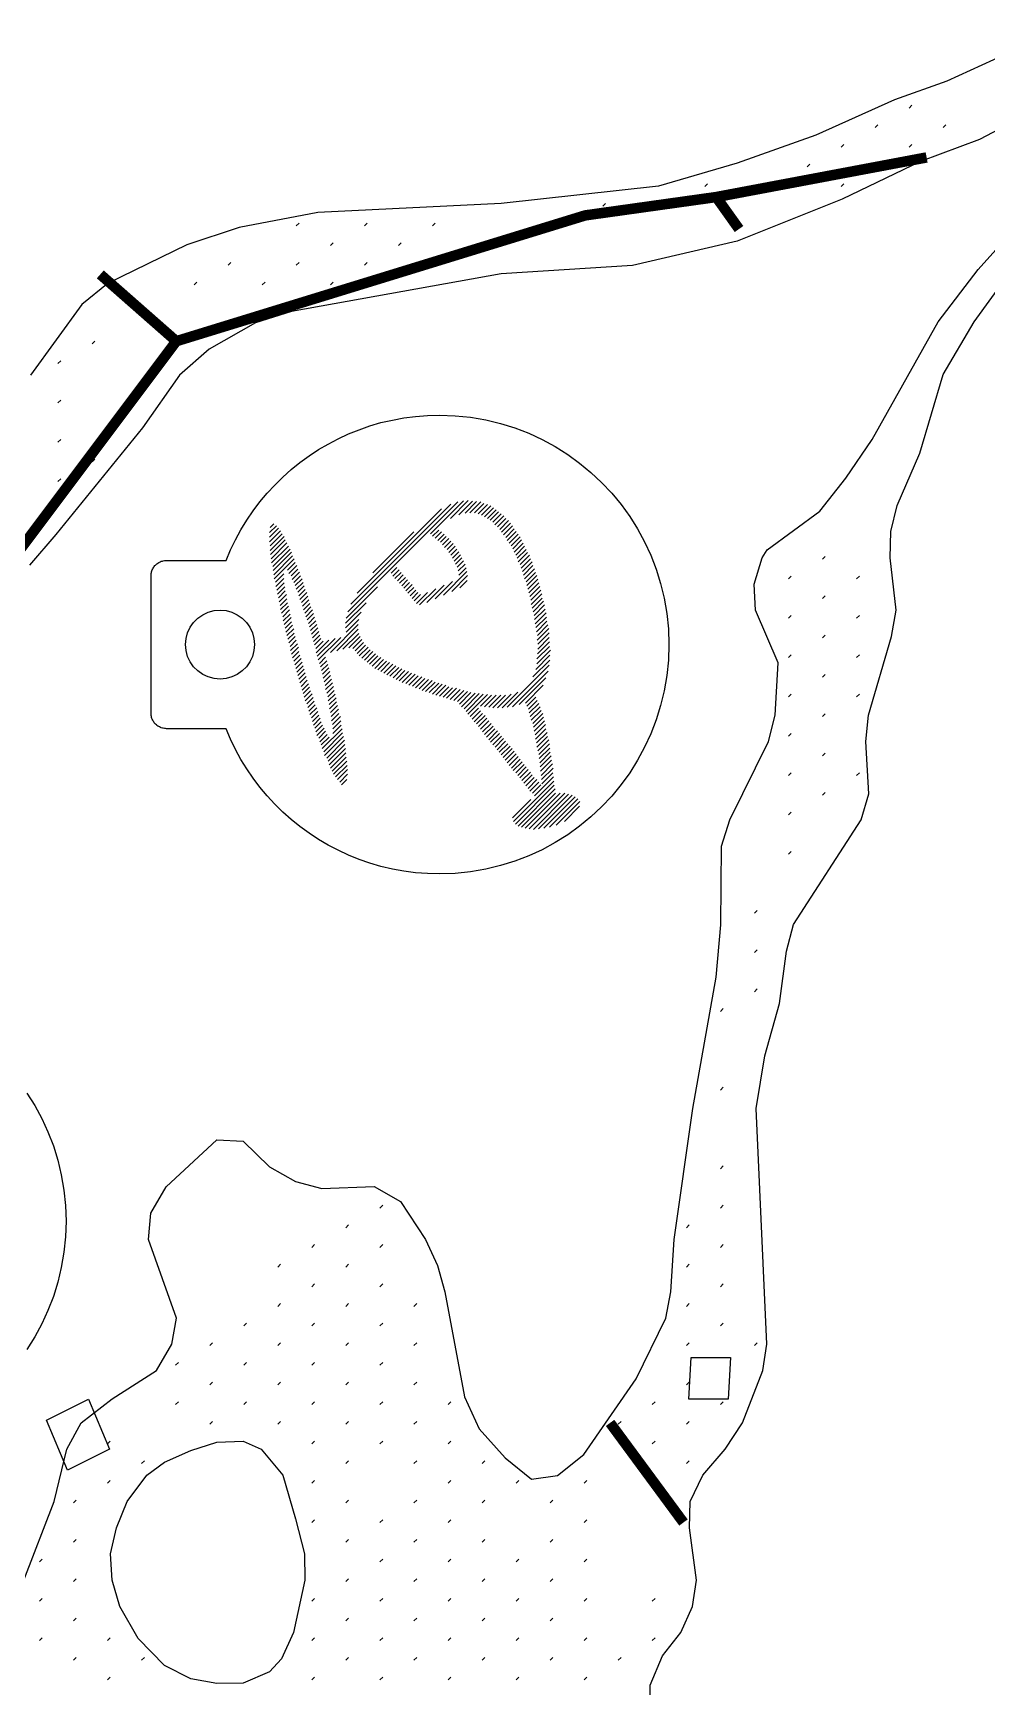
# Model space of a CAD drawing. Header units: millimetres. Extents: x 10 to 1190, y 102 to 890.
# Drawn here: x 855 to 927.8, y 491 to 617.2 of the extents above; entities that cross this region are included whole.
import ezdxf

# ---------------------------------------------------------------- set-up
doc = ezdxf.new("R2010")
doc.units = ezdxf.units.MM
for name, color, linetype in [('CUT', 1, 'CONTINUOUS'), ('ETCH', 7, 'CONTINUOUS'), ('SCORE', 5, 'CONTINUOUS')]:
    doc.layers.add(name, color=color, linetype=linetype)

msp = doc.modelspace()

# ---------------------------------------------------------------- linework, layer by layer
at = {"layer": 'CUT'}
for points in [[(932.722, 611.946), (927.212, 609.044), (922.722, 607.366), (916.722, 604.495), (908.722, 601.277), (900.722, 599.413), (890.722, 598.798), (874.722, 595.908), (871.97, 595.044), (868.424, 593.044), (866.162, 591.044), (863.351, 587.044), (856.722, 578.893), (854.722, 576.558)], [(854.299, 499.114), (856.615, 505.114), (857.575, 509.114), (858.674, 511.114), (861.022, 512.952), (864.424, 515.114), (865.583, 517.114), (865.935, 519.114), (863.804, 525.114), (863.981, 527.114), (865.14, 529.114), (869.022, 532.711), (871.022, 532.619), (873.022, 530.655), (875.022, 529.53), (877.022, 528.987), (881.022, 529.156), (883.022, 527.995), (884.933, 525.114), (885.843, 523.114), (886.418, 521.114), (887.909, 513.114), (889.022, 510.669), (891.022, 508.446), (893.022, 506.812), (895.022, 507.102), (897.022, 508.693), (901.022, 514.486), (903.289, 519.114), (903.658, 521.114), (903.901, 525.114), (905.333, 535.114), (907.126, 545.114), (907.481, 549.114), (907.534, 555.114), (908.155, 557.114), (911.1, 563.114), (911.608, 565.114), (911.845, 569.114), (910.109, 573.114), (910.005, 575.114), (910.628, 577.114), (911.022, 577.736), (915.022, 580.685), (917.022, 583.199), (919.022, 586.143), (924.052, 595.114), (927.098, 599.114), (928.917, 601.114)], [(854.52, 536.28), (855.12, 535.33), (855.66, 534.34), (856.13, 533.31), (856.54, 532.25), (856.88, 531.15), (857.15, 530.03), (857.35, 528.87), (857.47, 527.7), (857.51, 526.5), (857.47, 525.3), (857.35, 524.13), (857.15, 522.97), (856.88, 521.85), (856.54, 520.75), (856.13, 519.69), (855.66, 518.66), (855.12, 517.67), (854.52, 516.72)]]:
    msp.add_lwpolyline(points, dxfattribs=at)
for points in [[(864, 575.75), (864, 575.83), (864.01, 575.91), (864.02, 575.99), (864.04, 576.06), (864.06, 576.13), (864.09, 576.2), (864.12, 576.27), (864.16, 576.34), (864.2, 576.4), (864.24, 576.46), (864.29, 576.52), (864.34, 576.57), (864.4, 576.63), (864.45, 576.67), (864.51, 576.72), (864.58, 576.76), (864.64, 576.79), (864.71, 576.82), (864.78, 576.85), (864.86, 576.87), (864.93, 576.89), (865.01, 576.91), (865.09, 576.91), (865.17, 576.92), (869.72, 576.92), (870.06, 577.72), (870.44, 578.5), (870.85, 579.26), (871.3, 579.99), (871.79, 580.7), (872.3, 581.39), (872.85, 582.04), (873.43, 582.67), (874.05, 583.28), (874.69, 583.85), (875.35, 584.39), (876.05, 584.89), (876.77, 585.37), (877.51, 585.8), (878.28, 586.2), (879.06, 586.57), (879.87, 586.89), (880.7, 587.18), (881.54, 587.43), (882.41, 587.63), (883.29, 587.79), (884.18, 587.91), (885.09, 587.98), (886.01, 588), (887.2, 587.96), (888.38, 587.84), (889.53, 587.64), (890.66, 587.37), (891.75, 587.03), (892.82, 586.62), (893.85, 586.15), (894.84, 585.61), (895.79, 585.01), (896.7, 584.35), (897.56, 583.64), (898.38, 582.87), (899.15, 582.06), (899.86, 581.19), (900.52, 580.28), (901.12, 579.33), (901.66, 578.34), (902.13, 577.31), (902.54, 576.25), (902.88, 575.15), (903.15, 574.03), (903.35, 572.87), (903.47, 571.7), (903.51, 570.5), (903.47, 569.3), (903.35, 568.13), (903.15, 566.97), (902.88, 565.85), (902.54, 564.75), (902.13, 563.69), (901.66, 562.66), (901.12, 561.67), (900.52, 560.72), (899.86, 559.81), (899.15, 558.94), (898.38, 558.13), (897.56, 557.36), (896.7, 556.65), (895.79, 555.99), (894.84, 555.39), (893.85, 554.85), (892.82, 554.38), (891.75, 553.97), (890.66, 553.63), (889.53, 553.36), (888.38, 553.16), (887.2, 553.04), (886.01, 553), (885.09, 553.02), (884.18, 553.09), (883.29, 553.21), (882.41, 553.37), (881.54, 553.57), (880.7, 553.82), (879.87, 554.11), (879.06, 554.43), (878.28, 554.8), (877.51, 555.2), (876.77, 555.63), (876.05, 556.11), (875.35, 556.61), (874.69, 557.15), (874.05, 557.72), (873.43, 558.33), (872.85, 558.96), (872.3, 559.61), (871.79, 560.3), (871.3, 561.01), (870.85, 561.74), (870.44, 562.5), (870.06, 563.28), (869.72, 564.08), (865.17, 564.08), (865.09, 564.09), (865.01, 564.09), (864.93, 564.11), (864.86, 564.13), (864.78, 564.15), (864.71, 564.18), (864.64, 564.21), (864.58, 564.24), (864.51, 564.28), (864.45, 564.33), (864.4, 564.37), (864.34, 564.43), (864.29, 564.48), (864.24, 564.54), (864.2, 564.6), (864.16, 564.66), (864.12, 564.73), (864.09, 564.8), (864.06, 564.87), (864.04, 564.94), (864.02, 565.01), (864.01, 565.09), (864, 565.17), (864, 565.25), (864, 575.75)], [(869.26, 573.13), (869.717, 573.09), (870.16, 572.971), (870.575, 572.778), (870.951, 572.515), (871.275, 572.191), (871.538, 571.815), (871.731, 571.4), (871.85, 570.957), (871.89, 570.5), (871.85, 570.043), (871.731, 569.6), (871.538, 569.185), (871.275, 568.809), (870.951, 568.485), (870.575, 568.222), (870.16, 568.029), (869.717, 567.91), (869.26, 567.87), (868.803, 567.91), (868.36, 568.029), (867.945, 568.222), (867.569, 568.485), (867.245, 568.809), (866.982, 569.185), (866.789, 569.6), (866.67, 570.043), (866.63, 570.5), (866.67, 570.957), (866.789, 571.4), (866.982, 571.815), (867.245, 572.191), (867.569, 572.515), (867.945, 572.778), (868.36, 572.971), (868.803, 573.09)]]:
    msp.add_lwpolyline(points, close=True, dxfattribs=at)
at = {"layer": 'ETCH'}
for points in [[(922.056, 611.65), (921.844, 611.438)], [(919.458, 610.15), (919.246, 609.938)], [(924.654, 610.15), (924.442, 609.938)], [(916.86, 608.65), (916.648, 608.438)], [(922.056, 608.65), (921.844, 608.438)], [(914.262, 607.15), (914.05, 606.938)], [(919.458, 607.15), (919.246, 606.938)], [(906.468, 605.65), (906.256, 605.438)], [(916.86, 605.65), (916.648, 605.438)], [(898.674, 604.15), (898.462, 603.938)], [(875.292, 602.65), (875.08, 602.438)], [(880.488, 602.65), (880.276, 602.438)], [(885.684, 602.65), (885.472, 602.438)], [(877.89, 601.15), (877.678, 600.938)], [(883.086, 601.15), (882.874, 600.938)], [(870.096, 599.65), (869.884, 599.438)], [(875.292, 599.65), (875.08, 599.438)], [(880.488, 599.65), (880.276, 599.438)], [(867.498, 598.15), (867.286, 597.938)], [(872.694, 598.15), (872.482, 597.938)], [(877.89, 598.15), (877.678, 597.938)], [(859.704, 593.65), (859.492, 593.438)], [(857.106, 592.15), (856.894, 591.938)], [(857.106, 589.15), (856.894, 588.938)], [(862.302, 589.15), (862.09, 588.938)], [(857.106, 586.15), (856.894, 585.938)], [(859.704, 584.65), (859.492, 584.438)], [(857.106, 583.15), (856.894, 582.938)], [(879, 572.99), (887.4, 581.39)], [(879.24, 573.58), (886.88, 581.22)], [(879.72, 574.41), (886.16, 580.85)], [(885.32, 578.95), (887.84, 581.47)], [(886.84, 580.12), (888.2, 581.48)], [(887.48, 580.41), (888.52, 581.45)], [(887.96, 580.53), (888.84, 581.41)], [(888.32, 580.54), (889.16, 581.38)], [(888.68, 580.55), (889.4, 581.27)], [(888.96, 580.47), (889.68, 581.19)], [(889.2, 580.36), (889.92, 581.08)], [(889.44, 580.25), (890.12, 580.93)], [(889.68, 580.13), (890.32, 580.77)], [(889.88, 579.98), (890.52, 580.62)], [(890.08, 579.83), (890.72, 580.47)], [(873.04, 579.05), (873.56, 579.57)], [(873.04, 578.69), (873.72, 579.37)], [(873.08, 579.44), (873.36, 579.72)], [(885.48, 578.76), (885.96, 579.24)], [(890.24, 579.63), (890.92, 580.31)], [(890.44, 579.48), (891.08, 580.12)], [(890.6, 579.28), (891.28, 579.96)], [(890.75, 579.08), (891.43, 579.76)], [(890.9, 578.88), (891.58, 579.56)], [(891.06, 578.68), (891.7, 579.32)], [(873.04, 578.34), (873.88, 579.18)], [(873.08, 578.03), (874, 578.95)], [(873.08, 577.67), (874.16, 578.75)], [(873.12, 577.36), (874.24, 578.48)], [(873.16, 577.05), (874.36, 578.25)], [(873.2, 576.73), (874.48, 578.01)], [(880.92, 575.97), (884.04, 579.09)], [(885.68, 578.61), (886.16, 579.09)], [(885.88, 578.45), (886.36, 578.93)], [(886.08, 578.3), (886.52, 578.74)], [(886.24, 578.11), (886.72, 578.59)], [(886.4, 577.91), (886.88, 578.39)], [(886.6, 577.76), (887.04, 578.2)], [(886.72, 577.53), (887.2, 578.01)], [(891.17, 578.44), (891.85, 579.12)], [(891.32, 578.24), (892, 578.92)], [(891.48, 578.04), (892.16, 578.72)], [(891.59, 577.8), (892.27, 578.48)], [(891.7, 577.56), (892.38, 578.24)], [(891.82, 577.32), (892.5, 578)], [(873.28, 576.46), (874.6, 577.78)], [(873.32, 576.15), (874.72, 577.55)], [(873.36, 575.83), (874.8, 577.27)], [(873.4, 575.52), (874.92, 577.04)], [(874.4, 576.17), (875, 576.77)], [(886.88, 577.33), (887.32, 577.77)], [(887, 577.1), (887.48, 577.58)], [(887.12, 576.87), (887.6, 577.35)], [(887.24, 576.63), (887.72, 577.11)], [(887.36, 576.4), (887.84, 576.88)], [(891.93, 577.08), (892.61, 577.76)], [(892, 576.8), (892.72, 577.52)], [(892.16, 576.6), (892.88, 577.32)], [(892.23, 576.32), (892.95, 577.04)], [(892.35, 576.08), (893.07, 576.8)], [(915.446, 577.22), (915.234, 577.007)], [(873.48, 575.25), (874.12, 575.89)], [(873.52, 574.93), (874.12, 575.53)], [(874.52, 575.93), (875.12, 576.53)], [(874.68, 575.74), (875.2, 576.26)], [(874.76, 575.47), (875.32, 576.03)], [(874.88, 575.23), (875.4, 575.75)], [(875, 575), (875.52, 575.52)], [(882.32, 575.95), (882.76, 576.39)], [(882.44, 575.72), (882.92, 576.2)], [(882.6, 575.53), (883.08, 576.01)], [(882.8, 575.37), (883.24, 575.81)], [(882.96, 575.18), (883.4, 575.62)], [(883.12, 574.99), (883.56, 575.43)], [(886.3, 574.28), (888.1, 576.08)], [(886.94, 574.56), (888.14, 575.76)], [(887.44, 576.12), (887.96, 576.64)], [(887.47, 575.8), (888.03, 576.36)], [(892.42, 575.8), (893.14, 576.52)], [(892.49, 575.52), (893.25, 576.28)], [(892.61, 575.28), (893.33, 576)], [(892.68, 575), (893.44, 575.76)], [(892.75, 574.72), (893.51, 575.48)], [(912.848, 575.72), (912.636, 575.507)], [(918.044, 575.72), (917.832, 575.507)], [(873.6, 574.66), (874.16, 575.22)], [(873.64, 574.35), (874.2, 574.91)], [(873.72, 574.07), (874.24, 574.59)], [(873.76, 573.76), (874.32, 574.32)], [(875.08, 574.72), (875.6, 575.24)], [(875.2, 574.49), (875.68, 574.97)], [(875.28, 574.22), (875.76, 574.7)], [(875.36, 573.94), (875.88, 574.46)], [(875.48, 573.71), (875.96, 574.19)], [(878.88, 572.51), (881.28, 574.91)], [(883.28, 574.79), (883.72, 575.23)], [(883.44, 574.6), (883.92, 575.08)], [(883.6, 574.41), (884.04, 574.85)], [(883.76, 574.21), (884.2, 574.65)], [(883.92, 574.02), (884.36, 574.46)], [(884.08, 573.83), (884.56, 574.31)], [(884.24, 573.63), (885.08, 574.47)], [(884.48, 573.52), (885.72, 574.76)], [(885.04, 573.72), (886.36, 575.04)], [(885.67, 574), (886.99, 575.32)], [(887.57, 574.84), (888.13, 575.4)], [(892.83, 574.44), (893.59, 575.2)], [(892.9, 574.16), (893.66, 574.92)], [(892.97, 573.88), (893.73, 574.64)], [(893.01, 573.56), (893.81, 574.36)], [(915.446, 574.22), (915.234, 574.007)], [(873.84, 573.48), (874.36, 574)], [(873.88, 573.17), (874.4, 573.69)], [(873.96, 572.9), (874.48, 573.42)], [(874.04, 572.62), (874.56, 573.14)], [(875.56, 573.44), (876.04, 573.92)], [(875.64, 573.16), (876.12, 573.64)], [(875.72, 572.89), (876.2, 573.37)], [(875.8, 572.62), (876.32, 573.14)], [(878.84, 572.12), (880.4, 573.68)], [(878.84, 571.77), (880.04, 572.97)], [(893.08, 573.28), (893.84, 574.04)], [(893.15, 573), (893.95, 573.8)], [(893.23, 572.72), (894.03, 573.52)], [(893.26, 572.4), (894.06, 573.2)], [(893.3, 572.08), (894.14, 572.92)], [(874.08, 572.31), (874.6, 572.83)], [(874.16, 572.04), (874.68, 572.56)], [(874.24, 571.76), (874.72, 572.24)], [(874.28, 571.45), (874.8, 571.97)], [(874.36, 571.18), (874.88, 571.7)], [(875.92, 572.38), (876.4, 572.86)], [(876, 572.11), (876.48, 572.59)], [(876.08, 571.84), (876.56, 572.32)], [(876.16, 571.56), (876.64, 572.04)], [(876.24, 571.29), (876.72, 571.77)], [(877.68, 569.9), (879.8, 572.02)], [(878.16, 570.03), (879.8, 571.67)], [(878.88, 571.45), (879.84, 572.41)], [(893.37, 571.8), (894.17, 572.6)], [(893.4, 571.48), (894.2, 572.28)], [(893.47, 570.84), (894.35, 571.72)], [(893.48, 571.2), (894.28, 572)], [(912.848, 572.72), (912.636, 572.507)], [(918.044, 572.72), (917.832, 572.507)], [(874.44, 570.9), (874.92, 571.38)], [(874.52, 570.63), (875, 571.11)], [(874.6, 570.36), (875.08, 570.84)], [(874.64, 570.04), (875.16, 570.56)], [(876.32, 571.01), (876.8, 571.49)], [(876.4, 570.74), (876.88, 571.22)], [(876.48, 570.47), (876.96, 570.95)], [(876.56, 570.19), (877.12, 570.75)], [(876.6, 569.88), (877.56, 570.84)], [(876.68, 569.61), (878.04, 570.97)], [(876.76, 569.33), (878.48, 571.05)], [(878.64, 570.15), (879.84, 571.35)], [(879.08, 570.24), (879.96, 571.12)], [(879.4, 570.21), (880.08, 570.89)], [(879.56, 570.01), (880.2, 570.65)], [(879.72, 569.82), (880.36, 570.46)], [(893.49, 569.8), (894.41, 570.72)], [(893.5, 570.52), (894.38, 571.4)], [(893.5, 570.16), (894.38, 571.04)], [(915.446, 571.22), (915.234, 571.007)], [(874.72, 569.77), (875.24, 570.29)], [(874.8, 569.49), (875.28, 569.97)], [(874.88, 569.22), (875.36, 569.7)], [(874.96, 568.95), (875.44, 569.43)], [(875.04, 568.67), (875.52, 569.15)], [(876.84, 569.06), (877.32, 569.54)], [(876.92, 568.79), (877.4, 569.27)], [(879.88, 569.63), (880.56, 570.31)], [(880.08, 569.47), (880.72, 570.11)], [(880.28, 569.32), (880.92, 569.96)], [(880.48, 569.16), (881.12, 569.8)], [(880.67, 569), (881.31, 569.64)], [(880.86, 568.84), (881.54, 569.52)], [(881.06, 568.68), (881.74, 569.36)], [(881.29, 568.56), (881.97, 569.24)], [(881.52, 568.44), (882.2, 569.12)], [(893.14, 568.04), (894.42, 569.32)], [(893.35, 568.6), (894.43, 569.68)], [(893.44, 569.4), (894.4, 570.36)], [(893.44, 569.04), (894.48, 570.08)], [(912.848, 569.72), (912.636, 569.507)], [(918.044, 569.72), (917.832, 569.507)], [(875.12, 568.4), (875.6, 568.88)], [(875.2, 568.13), (875.68, 568.61)], [(875.28, 567.85), (875.76, 568.33)], [(875.36, 567.58), (875.84, 568.06)], [(877, 568.51), (877.48, 568.99)], [(877.08, 568.24), (877.56, 568.72)], [(877.12, 567.93), (877.64, 568.45)], [(877.2, 567.65), (877.68, 568.13)], [(877.28, 567.38), (877.76, 567.86)], [(881.76, 568.32), (882.44, 569)], [(881.99, 568.2), (882.67, 568.88)], [(882.22, 568.08), (882.9, 568.76)], [(882.46, 567.96), (883.14, 568.64)], [(882.69, 567.84), (883.37, 568.52)], [(882.92, 567.72), (883.64, 568.44)], [(883.16, 567.6), (883.88, 568.32)], [(883.43, 567.52), (884.15, 568.24)], [(883.67, 567.4), (884.39, 568.12)], [(883.94, 567.32), (884.66, 568.04)], [(884.17, 567.2), (884.89, 567.92)], [(884.45, 567.12), (885.17, 567.84)], [(891.18, 565.72), (894.38, 568.92)], [(891.57, 565.76), (894.29, 568.48)], [(892.08, 565.92), (894.12, 567.96)], [(915.446, 568.22), (915.234, 568.007)], [(875.44, 567.31), (875.92, 567.79)], [(875.52, 567.03), (876, 567.51)], [(875.6, 566.76), (876.08, 567.24)], [(875.68, 566.49), (876.16, 566.97)], [(875.76, 566.21), (876.28, 566.73)], [(877.32, 567.07), (877.84, 567.59)], [(877.4, 566.79), (877.92, 567.31)], [(877.48, 566.52), (877.96, 567)], [(877.52, 566.2), (878.04, 566.72)], [(884.68, 567), (885.44, 567.76)], [(884.95, 566.92), (885.67, 567.64)], [(885.23, 566.84), (885.95, 567.56)], [(885.46, 566.72), (886.22, 567.48)], [(885.73, 566.64), (886.49, 567.4)], [(886.01, 566.56), (886.73, 567.28)], [(886.28, 566.48), (887, 567.2)], [(886.55, 566.4), (887.31, 567.16)], [(886.83, 566.32), (887.59, 567.08)], [(887.1, 566.24), (887.86, 567)], [(887.38, 566.16), (888.14, 566.92)], [(887.53, 565.96), (888.41, 566.84)], [(887.68, 565.76), (888.72, 566.8)], [(887.88, 565.6), (889.04, 566.76)], [(888.03, 565.4), (889.35, 566.72)], [(888.18, 565.2), (889.66, 566.68)], [(889.14, 565.8), (889.98, 566.64)], [(889.45, 565.76), (890.33, 566.64)], [(889.76, 565.72), (890.68, 566.64)], [(890.08, 565.68), (891.04, 566.64)], [(890.43, 565.68), (891.47, 566.72)], [(890.78, 565.68), (891.98, 566.88)], [(892.56, 566.04), (893.92, 567.4)], [(912.848, 566.72), (912.636, 566.507)], [(918.044, 566.72), (917.832, 566.507)], [(875.88, 565.98), (876.36, 566.46)], [(875.96, 565.71), (876.44, 566.19)], [(876.04, 565.43), (876.52, 565.91)], [(876.12, 565.16), (876.64, 565.68)], [(876.24, 564.92), (876.72, 565.4)], [(877.59, 565.92), (878.11, 566.44)], [(877.62, 565.6), (878.14, 566.12)], [(877.7, 565.32), (878.22, 565.84)], [(877.73, 565), (878.29, 565.56)], [(888.34, 565), (888.98, 565.64)], [(888.49, 564.8), (889.13, 565.44)], [(892.67, 565.8), (893.35, 566.48)], [(892.79, 565.56), (893.47, 566.24)], [(892.86, 565.28), (893.58, 566)], [(892.93, 565), (893.69, 565.76)], [(893.01, 564.72), (893.77, 565.48)], [(876.31, 564.64), (876.79, 565.12)], [(876.38, 564.36), (876.9, 564.88)], [(876.5, 564.12), (876.98, 564.6)], [(876.57, 563.84), (877.09, 564.36)], [(876.64, 563.56), (877.2, 564.12)], [(877.06, 562.56), (878.58, 564.08)], [(877.76, 564.68), (878.32, 565.24)], [(877.84, 564.4), (878.44, 565)], [(877.86, 563.72), (878.5, 564.36)], [(877.87, 564.08), (878.47, 564.68)], [(888.64, 564.6), (889.28, 565.24)], [(888.84, 564.44), (889.48, 565.08)], [(888.99, 564.24), (889.63, 564.88)], [(889.14, 564.04), (889.78, 564.68)], [(889.3, 563.84), (889.94, 564.48)], [(889.45, 563.64), (890.09, 564.28)], [(889.6, 563.44), (890.24, 564.08)], [(893.12, 564.48), (893.88, 565.24)], [(893.19, 564.2), (893.95, 564.96)], [(893.23, 563.88), (894.03, 564.68)], [(893.3, 563.6), (894.1, 564.4)], [(893.33, 563.28), (894.13, 564.08)], [(915.446, 565.22), (915.234, 565.007)], [(876.8, 563.36), (877.32, 563.88)], [(876.87, 563.08), (877.43, 563.64)], [(876.98, 562.84), (877.58, 563.44)], [(877.17, 562.32), (878.61, 563.76)], [(877.24, 562.04), (878.68, 563.48)], [(877.4, 561.84), (878.76, 563.2)], [(877.51, 561.6), (878.79, 562.88)], [(889.76, 563.24), (890.44, 563.92)], [(889.91, 563.04), (890.59, 563.72)], [(890.07, 562.84), (890.75, 563.52)], [(890.26, 562.68), (890.9, 563.32)], [(890.41, 562.48), (891.05, 563.12)], [(890.57, 562.28), (891.21, 562.92)], [(893.41, 563), (894.21, 563.8)], [(893.44, 562.68), (894.24, 563.48)], [(893.51, 562.4), (894.35, 563.24)], [(893.59, 562.12), (894.39, 562.92)], [(912.848, 563.72), (912.636, 563.507)], [(877.59, 561.32), (878.83, 562.56)], [(877.7, 561.08), (878.86, 562.24)], [(877.81, 560.84), (878.89, 561.92)], [(877.93, 560.6), (878.93, 561.6)], [(890.72, 562.08), (891.4, 562.76)], [(890.87, 561.88), (891.55, 562.56)], [(891.03, 561.68), (891.71, 562.36)], [(891.18, 561.48), (891.86, 562.16)], [(891.33, 561.28), (892.01, 561.96)], [(891.49, 561.08), (892.17, 561.76)], [(891.64, 560.88), (892.32, 561.56)], [(893.62, 561.8), (894.42, 562.6)], [(893.66, 561.48), (894.46, 562.28)], [(893.69, 561.16), (894.53, 562)], [(893.72, 560.84), (894.56, 561.68)], [(915.446, 562.22), (915.234, 562.007)], [(878.08, 560.4), (878.96, 561.28)], [(878.23, 560.2), (878.99, 560.96)], [(878.39, 560), (878.99, 560.6)], [(891.83, 560.72), (892.47, 561.36)], [(891.99, 560.52), (892.63, 561.16)], [(892.14, 560.32), (892.78, 560.96)], [(892.3, 560.12), (892.94, 560.76)], [(892.45, 559.92), (893.09, 560.56)], [(892.6, 559.72), (893.24, 560.36)], [(893.26, 558.96), (894.7, 560.4)], [(893.76, 560.52), (894.64, 561.4)], [(893.79, 560.2), (894.67, 561.08)], [(893.82, 559.88), (894.66, 560.72)], [(912.848, 560.72), (912.636, 560.507)], [(918.044, 560.72), (917.832, 560.507)], [(878.54, 559.8), (878.94, 560.2)], [(891.65, 557), (894.73, 560.08)], [(891.8, 556.8), (894.76, 559.76)], [(892, 556.64), (894.84, 559.48)], [(892.27, 556.56), (894.87, 559.16)], [(892.54, 556.48), (895.22, 559.16)], [(892.76, 559.52), (893.44, 560.2)], [(892.86, 556.44), (895.58, 559.16)], [(892.91, 559.32), (893.59, 560)], [(893.1, 559.16), (893.74, 559.8)], [(893.17, 556.4), (895.85, 559.08)], [(915.446, 559.22), (915.234, 559.007)], [(891.58, 557.28), (892.98, 558.68)], [(893.56, 556.44), (896.12, 559)], [(893.96, 556.48), (896.36, 558.88)], [(894.39, 556.56), (896.55, 558.72)], [(894.91, 556.72), (896.71, 558.52)], [(895.54, 557), (896.7, 558.16)], [(912.848, 557.72), (912.636, 557.507)], [(912.848, 554.72), (912.636, 554.507)], [(910.25, 550.22), (910.038, 550.007)], [(910.25, 547.22), (910.038, 547.007)], [(910.25, 544.22), (910.038, 544.007)], [(907.652, 542.72), (907.44, 542.507)], [(907.652, 536.72), (907.44, 536.507)], [(907.652, 530.72), (907.44, 530.507)], [(881.672, 527.72), (881.46, 527.507)], [(907.652, 527.72), (907.44, 527.507)], [(879.074, 526.22), (878.862, 526.007)], [(905.054, 526.22), (904.842, 526.007)], [(876.476, 524.72), (876.264, 524.507)], [(881.672, 524.72), (881.46, 524.507)], [(907.652, 524.72), (907.44, 524.507)], [(873.878, 523.22), (873.666, 523.007)], [(879.074, 523.22), (878.862, 523.007)], [(905.054, 523.22), (904.842, 523.007)], [(876.476, 521.72), (876.264, 521.507)], [(881.672, 521.72), (881.46, 521.507)], [(907.652, 521.72), (907.44, 521.507)], [(873.878, 520.22), (873.666, 520.007)], [(879.074, 520.22), (878.862, 520.007)], [(884.27, 520.22), (884.058, 520.007)], [(905.054, 520.22), (904.842, 520.007)], [(871.28, 518.72), (871.068, 518.507)], [(876.476, 518.72), (876.264, 518.507)], [(881.672, 518.72), (881.46, 518.507)], [(907.652, 518.72), (907.44, 518.507)], [(868.682, 517.22), (868.47, 517.007)], [(873.878, 517.22), (873.666, 517.007)], [(879.074, 517.22), (878.862, 517.007)], [(884.27, 517.22), (884.058, 517.007)], [(905.054, 517.22), (904.842, 517.007)], [(910.25, 517.22), (910.038, 517.007)], [(866.084, 515.72), (865.872, 515.507)], [(871.28, 515.72), (871.068, 515.507)], [(876.476, 515.72), (876.264, 515.507)], [(881.672, 515.72), (881.46, 515.507)], [(868.682, 514.22), (868.47, 514.007)], [(873.878, 514.22), (873.666, 514.007)], [(879.074, 514.22), (878.862, 514.007)], [(884.27, 514.22), (884.058, 514.007)], [(905.054, 514.22), (904.842, 514.007)], [(866.084, 512.72), (865.872, 512.507)], [(871.28, 512.72), (871.068, 512.507)], [(876.476, 512.72), (876.264, 512.507)], [(881.672, 512.72), (881.46, 512.507)], [(886.868, 512.72), (886.656, 512.507)], [(902.456, 512.72), (902.244, 512.507)], [(907.652, 512.72), (907.44, 512.507)], [(868.682, 511.22), (868.47, 511.007)], [(873.878, 511.22), (873.666, 511.007)], [(879.074, 511.22), (878.862, 511.007)], [(884.27, 511.22), (884.058, 511.007)], [(899.858, 511.22), (899.646, 511.007)], [(905.054, 511.22), (904.842, 511.007)], [(860.888, 509.72), (860.676, 509.507)], [(876.476, 509.72), (876.264, 509.507)], [(881.672, 509.72), (881.46, 509.507)], [(886.868, 509.72), (886.656, 509.507)], [(902.456, 509.72), (902.244, 509.507)], [(863.486, 508.22), (863.274, 508.007)], [(879.074, 508.22), (878.862, 508.007)], [(884.27, 508.22), (884.058, 508.007)], [(889.466, 508.22), (889.254, 508.007)], [(905.054, 508.22), (904.842, 508.007)], [(860.888, 506.72), (860.676, 506.507)], [(876.476, 506.72), (876.264, 506.507)], [(886.868, 506.72), (886.656, 506.507)], [(892.064, 506.72), (891.852, 506.507)], [(897.26, 506.72), (897.048, 506.507)], [(902.456, 506.72), (902.244, 506.507)], [(858.29, 505.22), (858.078, 505.007)], [(879.074, 505.22), (878.862, 505.007)], [(884.27, 505.22), (884.058, 505.007)], [(889.466, 505.22), (889.254, 505.007)], [(894.662, 505.22), (894.45, 505.007)], [(876.476, 503.72), (876.264, 503.507)], [(881.672, 503.72), (881.46, 503.507)], [(886.868, 503.72), (886.656, 503.507)], [(897.26, 503.72), (897.048, 503.507)], [(858.29, 502.22), (858.078, 502.007)], [(879.074, 502.22), (878.862, 502.007)], [(884.27, 502.22), (884.058, 502.007)], [(889.466, 502.22), (889.254, 502.007)], [(894.662, 502.22), (894.45, 502.007)], [(855.692, 500.72), (855.48, 500.507)], [(881.672, 500.72), (881.46, 500.507)], [(886.868, 500.72), (886.656, 500.507)], [(892.064, 500.72), (891.852, 500.507)], [(897.26, 500.72), (897.048, 500.507)], [(858.29, 499.22), (858.078, 499.007)], [(879.074, 499.22), (878.862, 499.007)], [(884.27, 499.22), (884.058, 499.007)], [(889.466, 499.22), (889.254, 499.007)], [(894.662, 499.22), (894.45, 499.007)], [(855.692, 497.72), (855.48, 497.507)], [(876.476, 497.72), (876.264, 497.507)], [(881.672, 497.72), (881.46, 497.507)], [(886.868, 497.72), (886.656, 497.507)], [(892.064, 497.72), (891.852, 497.507)], [(897.26, 497.72), (897.048, 497.507)], [(902.456, 497.72), (902.244, 497.507)], [(858.29, 496.22), (858.078, 496.007)], [(879.074, 496.22), (878.862, 496.007)], [(884.27, 496.22), (884.058, 496.007)], [(889.466, 496.22), (889.254, 496.007)], [(894.662, 496.22), (894.45, 496.007)], [(855.692, 494.72), (855.48, 494.507)], [(860.888, 494.72), (860.676, 494.507)], [(876.476, 494.72), (876.264, 494.507)], [(881.672, 494.72), (881.46, 494.507)], [(886.868, 494.72), (886.656, 494.507)], [(892.064, 494.72), (891.852, 494.507)], [(897.26, 494.72), (897.048, 494.507)], [(902.456, 494.72), (902.244, 494.507)], [(858.29, 493.22), (858.078, 493.007)], [(863.486, 493.22), (863.274, 493.007)], [(879.074, 493.22), (878.862, 493.007)], [(884.27, 493.22), (884.058, 493.007)], [(889.466, 493.22), (889.254, 493.007)], [(894.662, 493.22), (894.45, 493.007)], [(899.858, 493.22), (899.646, 493.007)], [(860.888, 491.72), (860.676, 491.507)], [(876.476, 491.72), (876.264, 491.507)], [(881.672, 491.72), (881.46, 491.507)], [(886.868, 491.72), (886.656, 491.507)], [(892.064, 491.72), (891.852, 491.507)], [(897.26, 491.72), (897.048, 491.507)]]:
    msp.add_lwpolyline(points, dxfattribs=at)
at = {"layer": 'ETCH', "const_width": 0.8}
for points in [[(851.856, 576.644), (853.322, 576.844), (865.922, 593.644), (897.122, 603.244), (907.122, 604.644), (923.178, 607.666)], [(907.122, 604.644), (908.862, 602.204)], [(860.122, 598.744), (865.922, 593.644)], [(899.022, 511.114), (904.622, 503.514)]]:
    msp.add_lwpolyline(points, dxfattribs=at)
at = {"layer": 'ETCH'}
for points in [[(908.022, 512.914), (905.022, 512.914), (905.222, 516.114), (908.222, 516.114)], [(860.822, 509.114), (857.622, 507.514), (856.022, 511.314), (859.222, 512.914)]]:
    msp.add_lwpolyline(points, close=True, dxfattribs=at)
at = {"layer": 'SCORE'}
for points in [[(932.722, 617.155), (924.722, 613.485), (920.722, 612.068), (914.722, 609.377), (908.722, 607.22), (902.722, 605.475), (890.722, 604.163), (876.722, 603.473), (870.722, 602.327), (866.722, 600.994), (860.722, 598.076), (858.722, 596.447), (854.805, 591.044)], [(902.065, 489.114), (902.083, 491.114), (903.022, 493.332), (904.425, 495.114), (905.303, 497.114), (905.624, 499.114), (905.084, 503.114), (905.139, 505.114), (906.111, 507.114), (907.813, 509.114), (909.137, 511.114), (910.685, 515.114), (910.975, 517.114), (910.178, 535.114), (910.836, 539.114), (911.948, 543.114), (912.496, 547.114), (913.022, 549.149), (918.193, 557.114), (918.758, 559.114), (918.546, 563.114), (918.743, 565.114), (920.494, 571.114), (920.86, 573.114), (920.402, 577.114), (920.434, 579.114), (920.927, 581.114), (922.657, 585.114), (924.445, 591.114), (926.807, 595.114), (929.699, 599.114)]]:
    msp.add_lwpolyline(points, dxfattribs=at)
msp.add_lwpolyline([(875.022, 503.797), (875.7, 501.114), (875.73, 499.114), (874.868, 495.114), (873.939, 493.114), (873.022, 492.128), (871.022, 491.259), (869.022, 491.224), (867.022, 491.578), (865.022, 492.605), (863.022, 494.666), (861.625, 497.114), (861.018, 499.114), (860.897, 501.114), (861.365, 503.114), (862.184, 505.114), (863.67, 507.114), (865.022, 508.128), (867.022, 509.016), (869.022, 509.654), (871.022, 509.708), (872.401, 509.114), (874.064, 507.114)], close=True, dxfattribs=at)

doc.saveas('drawing.dxf')
